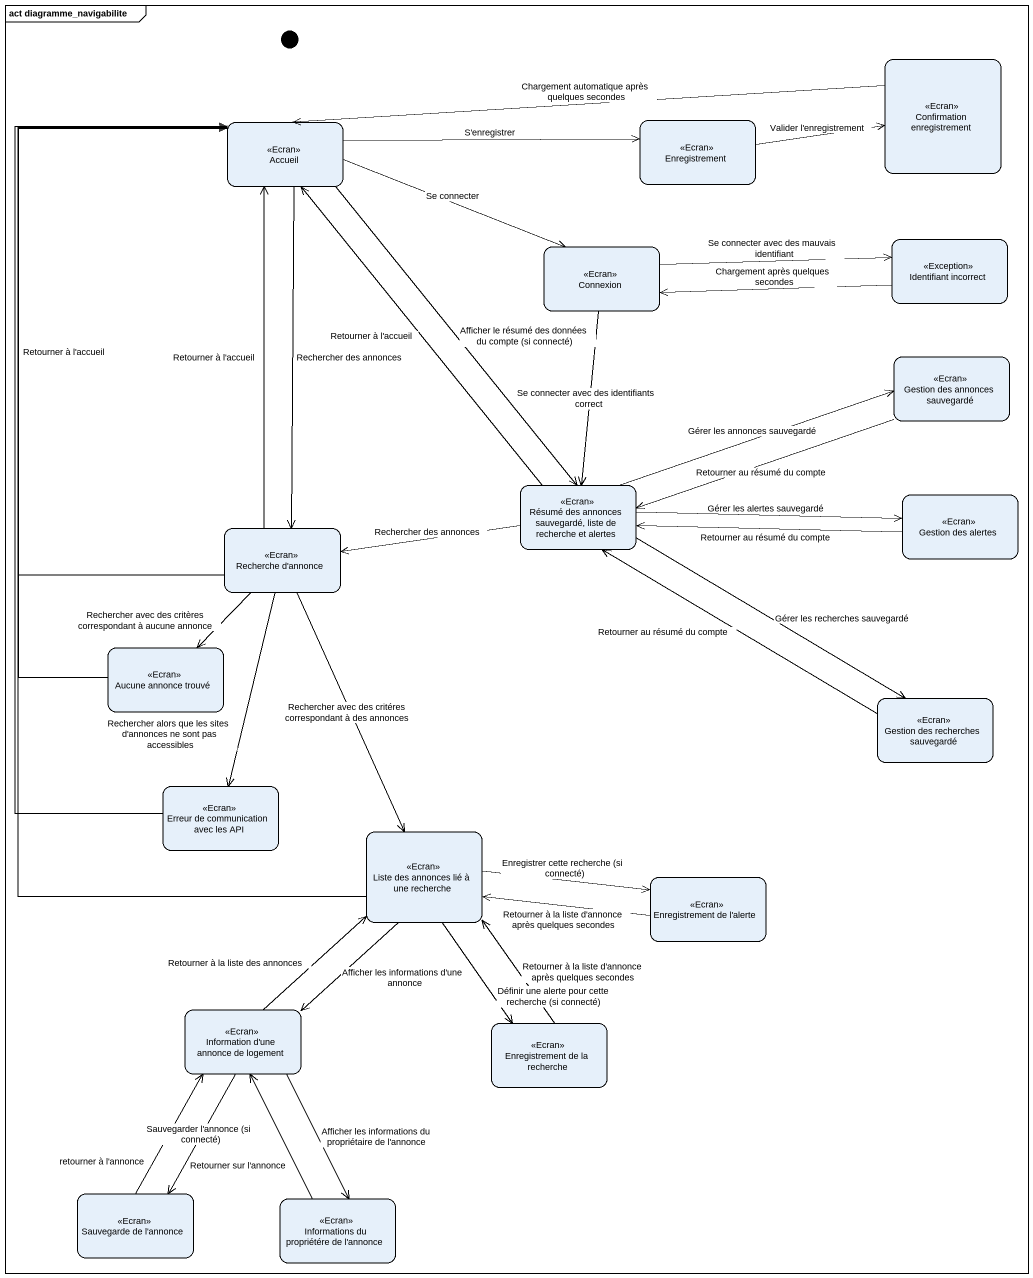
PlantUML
@startuml
mainframe act diagramme_navigabilite
hide empty description
state initial1 <<start>>
state "Confirmation enregistrement" as Confirmation_enregistrement <<Ecran>>
state Accueil <<Ecran>>
state Enregistrement <<Ecran>>
state Connexion <<Ecran>>
state "Identifiant incorrect" as Identifiant_incorrect <<Exception>>
state "Gestion des annonces sauvegardé" as Gestion_des_annonces <<Ecran>>
state "Résumé des annonces sauvegardé, liste de recherche et alertes" as Résumé_des_annonces <<Ecran>>
state "Gestion des alertes" as Gestion_des_alertes <<Ecran>>
state "Recherche d'annonce" as Recherche_d_annonce <<Ecran>>
state "Aucune annonce trouvé" as Aucune_annonce_trouvé <<Ecran>>
state "Gestion des recherches sauvegardé" as Gestion_des_recherches <<Ecran>>
state "Erreur de communication avec les API" as Erreur_de_communication <<Ecran>>
state "Liste des annonces lié à une recherche" as Liste_des_annonces_lié_à <<Ecran>>
state "Enregistrement de l'alerte" as Enregistrement_de_l_alerte <<Ecran>>
state "Information d'une annonce de logement" as Information_d_une_annonce <<Ecran>>
state "Enregistrement de la recherche" as Enregistrement_de_la <<Ecran>>
state "Sauvegarde de l'annonce" as Sauvegarde_de_l_annonce <<Ecran>>
state "Informations du propriétére de l'annonce" as Informations_du_propriétére <<Ecran>>
Confirmation_enregistrement -left-> Accueil : Chargement automatique après quelques secondes
Accueil -right-> Enregistrement : S'enregistrer
Accueil -right-> Connexion : Se connecter
Accueil --> Résumé_des_annonces : Afficher le résumé des données du compte (si connecté)
Accueil --> Recherche_d_annonce : Rechercher des annonces
Enregistrement -right-> Confirmation_enregistrement : Valider l'enregistrement
Connexion -right-> Identifiant_incorrect : Se connecter avec des mauvais identifiant
Connexion --> Résumé_des_annonces : Se connecter avec des identifiants correct
Identifiant_incorrect -left-> Connexion : Chargement après quelques secondes
Gestion_des_annonces -left-> Résumé_des_annonces : Retourner au résumé du compte
Résumé_des_annonces -up-> Accueil : Retourner à l'accueil
Résumé_des_annonces -right-> Gestion_des_annonces : Gérer les annonces sauvegardé
Résumé_des_annonces -right-> Gestion_des_alertes : Gérer les alertes sauvegardé
Résumé_des_annonces -left-> Recherche_d_annonce : Rechercher des annonces
Résumé_des_annonces -right-> Gestion_des_recherches : Gérer les recherches sauvegardé
Gestion_des_alertes -left-> Résumé_des_annonces : Retourner au résumé du compte
Recherche_d_annonce -up-> Accueil : Retourner à l'accueil
Recherche_d_annonce -up-> Accueil : Retourner à l'accueil
Recherche_d_annonce --> Aucune_annonce_trouvé : Rechercher avec des critères correspondant à aucune annonce
Recherche_d_annonce --> Erreur_de_communication : Rechercher alors que les sites d'annonces ne sont pas accessibles
Recherche_d_annonce --> Liste_des_annonces_lié_à : Rechercher avec des critéres correspondant à des annonces
Aucune_annonce_trouvé -up-> Accueil
Gestion_des_recherches -left-> Résumé_des_annonces : Retourner au résumé du compte
Erreur_de_communication -up-> Accueil
Liste_des_annonces_lié_à -up-> Accueil
Liste_des_annonces_lié_à -right-> Enregistrement_de_l_alerte : Enregistrer cette recherche (si connecté)
Liste_des_annonces_lié_à --> Information_d_une_annonce : Afficher les informations d'une annonce
Liste_des_annonces_lié_à --> Enregistrement_de_la : Définir une alerte pour cette recherche (si connecté)
Enregistrement_de_l_alerte -left-> Liste_des_annonces_lié_à : Retourner à la liste d'annonce après quelques secondes
Information_d_une_annonce -up-> Liste_des_annonces_lié_à : Retourner à la liste des annonces
Information_d_une_annonce --> Sauvegarde_de_l_annonce : Sauvegarder l'annonce (si connecté)
Information_d_une_annonce --> Informations_du_propriétére : Afficher les informations du propriétaire de l'annonce
Enregistrement_de_la -up-> Liste_des_annonces_lié_à : Retourner à la liste d'annonce après quelques secondes
Sauvegarde_de_l_annonce -up-> Information_d_une_annonce : retourner à l'annonce
Informations_du_propriétére -up-> Information_d_une_annonce : Retourner sur l'annonce
@enduml
